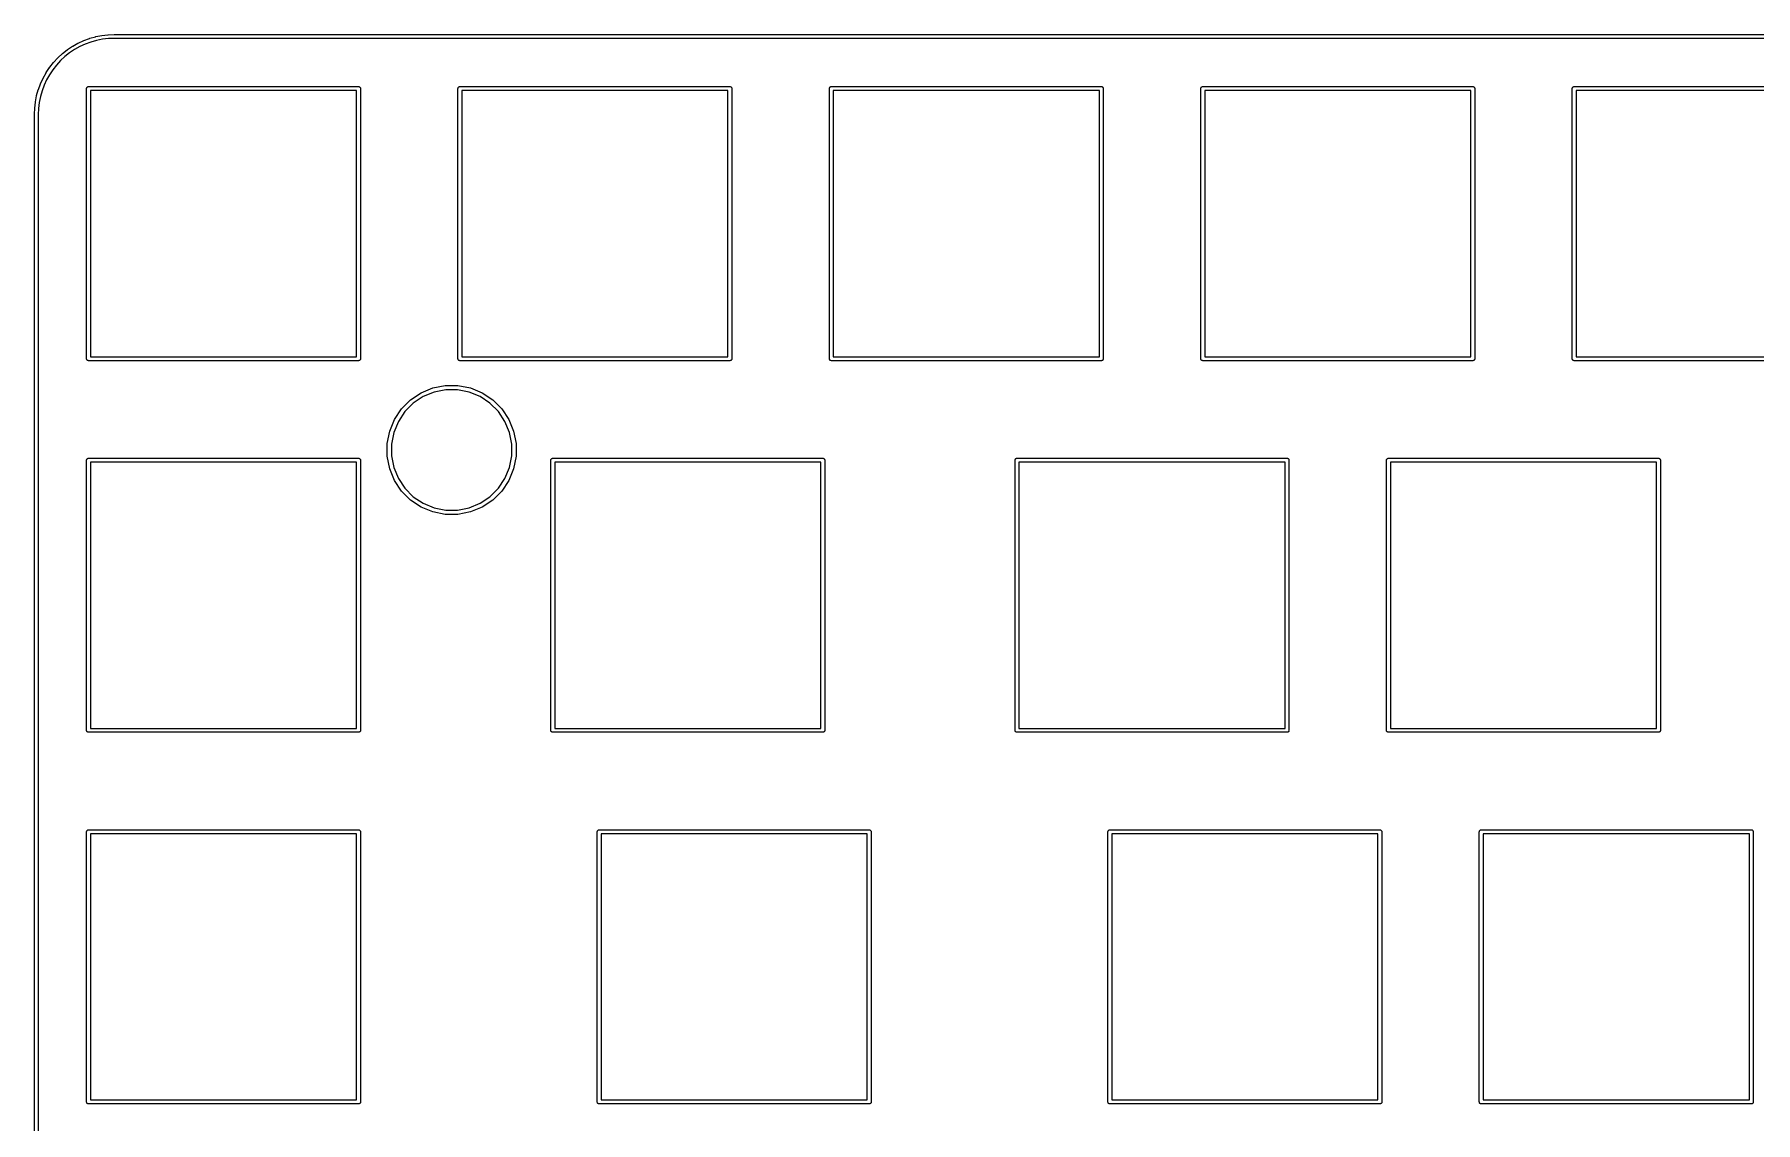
# Model space of a CAD drawing. Header units: centimetres. Extents: x -0.1 to 30.4, y -9.4 to 0.1.
# Drawn here: x -0.13 to 8.7, y -5.45 to 0.13 of the extents above; entities that cross this region are included whole.
import ezdxf

# ---------------------------------------------------------------- set-up
doc = ezdxf.new("R2010")
doc.units = ezdxf.units.CM
doc.header["$MEASUREMENT"] = 0
doc.layers.add('KeyboardPlate v1_BLACK', color=7, linetype='Continuous')

msp = doc.modelspace()

# ---------------------------------------------------------------- linework, layer by layer
at = {"layer": 'KeyboardPlate v1_BLACK'}
for p, q in [((0.097185, 0.082711), (0.125541, 0.095723)), ((0.125541, 0.095723), (0.12587, 0.095884)), ((0.12587, 0.095884), (0.125978, 0.095924)), ((0.125978, 0.095924), (0.126086, 0.095973)), ((0.126086, 0.095973), (0.126441, 0.096096)), ((0.126441, 0.096096), (0.155608, 0.106927)), ((0.155608, 0.106927), (0.15598, 0.107072)), ((0.15598, 0.107072), (0.156061, 0.107095)), ((0.156061, 0.107095), (0.156141, 0.107125)), ((0.156141, 0.107125), (0.15653, 0.107227)), ((0.15653, 0.107227), (0.186691, 0.115724)), ((0.191802, 0.096385), (0.162266, 0.088065)), ((0.186691, 0.115724), (0.187072, 0.115838)), ((0.187072, 0.115838), (0.187157, 0.115855)), ((0.187157, 0.115855), (0.18724, 0.115878)), ((0.18724, 0.115878), (0.187634, 0.115948)), ((0.187634, 0.115948), (0.218314, 0.121971)), ((0.221905, 0.102295), (0.191802, 0.096385)), ((0.218314, 0.121971), (0.218678, 0.122052)), ((0.218678, 0.122052), (0.218791, 0.122065)), ((0.218791, 0.122065), (0.218903, 0.122087)), ((0.218903, 0.122087), (0.219274, 0.122123)), ((0.219274, 0.122123), (0.250221, 0.125809)), ((0.252282, 0.105913), (0.221905, 0.102295)), ((0.250221, 0.125809), (0.250612, 0.125863)), ((0.250612, 0.125863), (0.250705, 0.125867)), ((0.250705, 0.125867), (0.250797, 0.125878)), ((0.250797, 0.125878), (0.251189, 0.125886)), ((0.251189, 0.125886), (0.282227, 0.127101)), ((0.283106, 0.10712), (0.252282, 0.105913)), ((0.282227, 0.127101), (0.282422, 0.12712)), ((0.282422, 0.12712), (0.282717, 0.12712)), ((0.282717, 0.12712), (0.283011, 0.127131)), ((0.283011, 0.127131), (0.283205, 0.12712)), ((15.1183, 0.10712), (0.283106, 0.10712)), ((0.283205, 0.12712), (15.1278, 0.12712)), ((-0.028631, -0.016274), (-0.007405, 0.006721)), ((-0.007405, 0.006721), (-0.007145, 0.007014)), ((-0.007145, 0.007014), (-0.007078, 0.007075)), ((-0.007078, 0.007075), (-0.007016, 0.007143)), ((-0.007016, 0.007143), (-0.006718, 0.007408)), ((-0.006718, 0.007408), (0.016293, 0.028658)), ((0.029656, 0.013775), (0.007078, -0.007075)), ((0.016293, 0.028658), (0.016563, 0.028919)), ((0.016563, 0.028919), (0.016647, 0.028985)), ((0.016647, 0.028985), (0.016727, 0.029059)), ((0.016727, 0.029059), (0.017031, 0.029289)), ((0.017031, 0.029289), (0.041425, 0.048582)), ((0.053559, 0.03268), (0.029656, 0.013775)), ((0.041425, 0.048582), (0.041739, 0.048839)), ((0.041739, 0.048839), (0.041801, 0.04888)), ((0.041801, 0.04888), (0.041861, 0.048927)), ((0.041861, 0.048927), (0.042207, 0.04915)), ((0.042207, 0.04915), (0.068235, 0.066437)), ((0.079088, 0.049636), (0.053559, 0.03268)), ((0.068235, 0.066437), (0.068533, 0.066646)), ((0.068533, 0.066646), (0.068637, 0.066704)), ((0.068637, 0.066704), (0.068738, 0.066771)), ((0.068738, 0.066771), (0.069065, 0.066945)), ((0.069065, 0.066945), (0.096322, 0.082271)), ((0.10583, 0.064673), (0.079088, 0.049636)), ((0.096322, 0.082271), (0.09667, 0.082474)), ((0.09667, 0.082474), (0.096742, 0.082507)), ((0.096742, 0.082507), (0.096812, 0.082547)), ((0.096812, 0.082547), (0.097185, 0.082711)), ((0.133644, 0.077436), (0.10583, 0.064673)), ((0.162266, 0.088065), (0.133644, 0.077436)), ((-0.082263, -0.096305), (-0.066927, -0.06907)), ((-0.066927, -0.06907), (-0.066761, -0.068756)), ((-0.066761, -0.068756), (-0.06669, -0.06865)), ((-0.06669, -0.06865), (-0.066627, -0.068536)), ((-0.066627, -0.068536), (-0.066419, -0.06824)), ((-0.066419, -0.06824), (-0.049153, -0.042177)), ((-0.049617, -0.07909), (-0.064671, -0.105825)), ((-0.032688, -0.053537), (-0.049617, -0.07909)), ((-0.049153, -0.042177), (-0.048932, -0.041834)), ((-0.048932, -0.041834), (-0.048893, -0.041784)), ((-0.048893, -0.041784), (-0.048856, -0.041729)), ((-0.048856, -0.041729), (-0.048586, -0.041397)), ((-0.048586, -0.041397), (-0.029263, -0.017012)), ((-0.013756, -0.029645), (-0.032688, -0.053537)), ((-0.029263, -0.017012), (-0.029041, -0.016717)), ((-0.029041, -0.016717), (-0.028964, -0.016635)), ((-0.028964, -0.016635), (-0.028893, -0.016545)), ((-0.028893, -0.016545), (-0.028631, -0.016274)), ((0.007078, -0.007075), (-0.013756, -0.029645)), ((-0.115712, -0.186689), (-0.107213, -0.156539)), ((-0.107213, -0.156539), (-0.107112, -0.156152)), ((-0.107112, -0.156152), (-0.107081, -0.156069)), ((-0.107081, -0.156069), (-0.107057, -0.155985)), ((-0.107057, -0.155985), (-0.106913, -0.155617)), ((-0.106913, -0.155617), (-0.096092, -0.126442)), ((-0.08805, -0.16227), (-0.096375, -0.191804)), ((-0.096092, -0.126442), (-0.095973, -0.126096)), ((-0.095973, -0.126096), (-0.095925, -0.125993)), ((-0.095925, -0.125993), (-0.095884, -0.125883)), ((-0.095884, -0.125883), (-0.095719, -0.125543)), ((-0.095719, -0.125543), (-0.082703, -0.097168)), ((-0.077433, -0.133648), (-0.08805, -0.16227)), ((-0.082703, -0.097168), (-0.082542, -0.096801)), ((-0.082542, -0.096801), (-0.082505, -0.096736)), ((-0.082505, -0.096736), (-0.082472, -0.096665)), ((-0.082472, -0.096665), (-0.082263, -0.096305)), ((-0.064671, -0.105825), (-0.077433, -0.133648)), ((0.140341, -0.15035), (0.140534, -0.14839)), ((0.14039, -0.150841), (0.140341, -0.15035)), ((0.140389, -1.53476), (0.14039, -0.150841)), ((0.140534, -0.14839), (0.141106, -0.146505)), ((0.141106, -0.146505), (0.142035, -0.144768)), ((0.142035, -0.144768), (0.143284, -0.143245)), ((0.143284, -0.143245), (0.144807, -0.141995)), ((0.144807, -0.141995), (0.146544, -0.141067)), ((0.146544, -0.141067), (0.148429, -0.140495)), ((0.148429, -0.140495), (0.149899, -0.14035)), ((0.149899, -0.14035), (0.150389, -0.140302)), ((0.150389, -0.140302), (0.15088, -0.14035)), ((0.15088, -0.14035), (1.53483, -0.14035)), ((0.160389, -0.16035), (0.160389, -1.52525)), ((1.52532, -0.16035), (0.160389, -0.16035)), ((1.52532, -1.52525), (1.52532, -0.16035)), ((1.53483, -0.14035), (1.53532, -0.140302)), ((1.53532, -0.140302), (1.53581, -0.14035)), ((1.53581, -0.14035), (1.53728, -0.140495)), ((1.53728, -0.140495), (1.53917, -0.141067)), ((1.53917, -0.141067), (1.54091, -0.141995)), ((1.54091, -0.141995), (1.54243, -0.143245)), ((1.54243, -0.143245), (1.54368, -0.144768)), ((1.54368, -0.144768), (1.54461, -0.146505)), ((1.54461, -0.146505), (1.54518, -0.14839)), ((1.54518, -0.14839), (1.54537, -0.15035)), ((1.54537, -0.15035), (1.54532, -0.15084)), ((1.54532, -0.15084), (1.54532, -1.53476)), ((2.04535, -0.15035), (2.04554, -0.14839)), ((2.04539, -0.150841), (2.04535, -0.15035)), ((2.04539, -1.53476), (2.04539, -0.150841)), ((2.04554, -0.14839), (2.04611, -0.146505)), ((2.04611, -0.146505), (2.04704, -0.144768)), ((2.04704, -0.144768), (2.04829, -0.143245)), ((2.04829, -0.143245), (2.04981, -0.141995)), ((2.04981, -0.141995), (2.05155, -0.141067)), ((2.05155, -0.141067), (2.05343, -0.140495)), ((2.05343, -0.140495), (2.0549, -0.14035)), ((2.0549, -0.14035), (2.05539, -0.140302)), ((2.05539, -0.140302), (2.05588, -0.14035)), ((2.05588, -0.14035), (3.43981, -0.14035)), ((2.06539, -0.16035), (2.06539, -1.52525)), ((3.4303, -0.16035), (2.06539, -0.16035)), ((3.4303, -1.52525), (3.4303, -0.16035)), ((3.43981, -0.14035), (3.4403, -0.140302)), ((3.4403, -0.140302), (3.44079, -0.14035)), ((3.44079, -0.14035), (3.44226, -0.140495)), ((3.44226, -0.140495), (3.44415, -0.141067)), ((3.44415, -0.141067), (3.44589, -0.141995)), ((3.44589, -0.141995), (3.44741, -0.143245)), ((3.44741, -0.143245), (3.44866, -0.144768)), ((3.44866, -0.144768), (3.44959, -0.146505)), ((3.44959, -0.146505), (3.45016, -0.14839)), ((3.45016, -0.14839), (3.45035, -0.15035)), ((3.45035, -0.15035), (3.4503, -0.15084)), ((3.4503, -0.15084), (3.4503, -1.53476)), ((3.95036, -0.15035), (3.95055, -0.14839)), ((3.9504, -0.150841), (3.95036, -0.15035)), ((3.9504, -1.53476), (3.9504, -0.150841)), ((3.95055, -0.14839), (3.95112, -0.146505)), ((3.95112, -0.146505), (3.95205, -0.144768)), ((3.95205, -0.144768), (3.9533, -0.143245)), ((3.9533, -0.143245), (3.95482, -0.141995)), ((3.95482, -0.141995), (3.95656, -0.141067)), ((3.95656, -0.141067), (3.95844, -0.140495)), ((3.95844, -0.140495), (3.95991, -0.14035)), ((3.95991, -0.14035), (3.9604, -0.140302)), ((3.9604, -0.140302), (3.96089, -0.14035)), ((3.96089, -0.14035), (5.34481, -0.14035)), ((3.9704, -0.16035), (3.9704, -1.52525)), ((5.3353, -0.16035), (3.9704, -0.16035)), ((5.3353, -1.52525), (5.3353, -0.16035)), ((5.34481, -0.14035), (5.3453, -0.140302)), ((5.3453, -0.140302), (5.34579, -0.14035)), ((5.34579, -0.14035), (5.34726, -0.140495)), ((5.34726, -0.140495), (5.34915, -0.141067)), ((5.34915, -0.141067), (5.35089, -0.141995)), ((5.35089, -0.141995), (5.35241, -0.143245)), ((5.35241, -0.143245), (5.35366, -0.144768)), ((5.35366, -0.144768), (5.35459, -0.146505)), ((5.35459, -0.146505), (5.35516, -0.14839)), ((5.35516, -0.14839), (5.35535, -0.15035)), ((5.35535, -0.15035), (5.3553, -0.15084)), ((5.3553, -0.15084), (5.3553, -1.53476)), ((5.85536, -0.15035), (5.85555, -0.14839)), ((5.8554, -0.150841), (5.85536, -0.15035)), ((5.8554, -1.53476), (5.8554, -0.150841)), ((5.85555, -0.14839), (5.85612, -0.146505)), ((5.85612, -0.146505), (5.85705, -0.144768)), ((5.85705, -0.144768), (5.8583, -0.143245)), ((5.8583, -0.143245), (5.85982, -0.141995)), ((5.85982, -0.141995), (5.86156, -0.141067)), ((5.86156, -0.141067), (5.86344, -0.140495)), ((5.86344, -0.140495), (5.86491, -0.14035)), ((5.86491, -0.14035), (5.8654, -0.140302)), ((5.8654, -0.140302), (5.86589, -0.14035)), ((5.86589, -0.14035), (7.24981, -0.14035)), ((7.2403, -0.16035), (5.8754, -0.16035)), ((5.8754, -0.16035), (5.8754, -1.52525)), ((7.2403, -1.52525), (7.2403, -0.16035)), ((7.24981, -0.14035), (7.2503, -0.140302)), ((7.2503, -0.140302), (7.25079, -0.14035)), ((7.25079, -0.14035), (7.25226, -0.140495)), ((7.25226, -0.140495), (7.25415, -0.141067)), ((7.25415, -0.141067), (7.25589, -0.141995)), ((7.25589, -0.141995), (7.25741, -0.143245)), ((7.25741, -0.143245), (7.25866, -0.144768)), ((7.25866, -0.144768), (7.25959, -0.146505)), ((7.25959, -0.146505), (7.26016, -0.14839)), ((7.26016, -0.14839), (7.26035, -0.15035)), ((7.26035, -0.15035), (7.2603, -0.15084)), ((7.2603, -0.15084), (7.2603, -1.53476)), ((7.76036, -0.15035), (7.76055, -0.14839)), ((7.7604, -0.150841), (7.76036, -0.15035)), ((7.7604, -1.53476), (7.7604, -0.150841)), ((7.76055, -0.14839), (7.76112, -0.146505)), ((7.76112, -0.146505), (7.76205, -0.144768)), ((7.76205, -0.144768), (7.7633, -0.143245)), ((7.7633, -0.143245), (7.76482, -0.141995)), ((7.76482, -0.141995), (7.76656, -0.141067)), ((7.76656, -0.141067), (7.76844, -0.140495)), ((7.76844, -0.140495), (7.76991, -0.14035)), ((7.76991, -0.14035), (7.7704, -0.140302)), ((7.7704, -0.140302), (7.77089, -0.14035)), ((7.77089, -0.14035), (9.15481, -0.14035)), ((9.1453, -0.16035), (7.7804, -0.16035)), ((7.7804, -0.16035), (7.7804, -1.52525)), ((-0.127114, -0.282204), (-0.125889, -0.251184)), ((-0.125889, -0.251184), (-0.125881, -0.250791)), ((-0.125881, -0.250791), (-0.12587, -0.250699)), ((-0.12587, -0.250699), (-0.125866, -0.250605)), ((-0.125866, -0.250605), (-0.125812, -0.250215)), ((-0.125812, -0.250215), (-0.122115, -0.219266)), ((-0.122115, -0.219266), (-0.122079, -0.218893)), ((-0.122079, -0.218893), (-0.122057, -0.21878)), ((-0.122057, -0.21878), (-0.122044, -0.218667)), ((-0.122044, -0.218667), (-0.121964, -0.218305)), ((-0.121964, -0.218305), (-0.115938, -0.187633)), ((-0.115938, -0.187633), (-0.115867, -0.187239)), ((-0.115867, -0.187239), (-0.115844, -0.187156)), ((-0.115844, -0.187156), (-0.115827, -0.187071)), ((-0.115827, -0.187071), (-0.115712, -0.186689)), ((-0.105917, -0.252281), (-0.107134, -0.283086)), ((-0.102288, -0.221899), (-0.105917, -0.252281)), ((-0.096375, -0.191804), (-0.102288, -0.221899)), ((-0.127145, -0.282985), (-0.127133, -0.282692)), ((-0.127133, -0.283182), (-0.127145, -0.282985)), ((-0.127134, -9.02255), (-0.127133, -0.283182)), ((-0.127133, -0.2824), (-0.127114, -0.282204)), ((-0.127133, -0.282692), (-0.127133, -0.2824)), ((-0.107134, -0.283086), (-0.107134, -9.02264)), ((0.140341, -1.53525), (0.140389, -1.53476)), ((0.140534, -1.53721), (0.140341, -1.53525)), ((0.141106, -1.5391), (0.140534, -1.53721)), ((0.142035, -1.54083), (0.141106, -1.5391)), ((0.143284, -1.54236), (0.142035, -1.54083)), ((0.144807, -1.5436), (0.143284, -1.54236)), ((0.146544, -1.54453), (0.144807, -1.5436)), ((0.148429, -1.54511), (0.146544, -1.54453)), ((0.150389, -1.5453), (0.148429, -1.54511)), ((0.15088, -1.54525), (0.150389, -1.5453)), ((1.53483, -1.54525), (0.15088, -1.54525)), ((0.160389, -1.52525), (1.52532, -1.52525)), ((1.53532, -1.5453), (1.53483, -1.54525)), ((1.53581, -1.54525), (1.53532, -1.5453)), ((1.53728, -1.54511), (1.53581, -1.54525)), ((1.53917, -1.54453), (1.53728, -1.54511)), ((1.54091, -1.5436), (1.53917, -1.54453)), ((1.54243, -1.54236), (1.54091, -1.5436)), ((1.54368, -1.54083), (1.54243, -1.54236)), ((1.54461, -1.5391), (1.54368, -1.54083)), ((1.54518, -1.53721), (1.54461, -1.5391)), ((1.54537, -1.53525), (1.54518, -1.53721)), ((1.54532, -1.53476), (1.54537, -1.53525)), ((2.04535, -1.53525), (2.04539, -1.53476)), ((2.04554, -1.53721), (2.04535, -1.53525)), ((2.04611, -1.5391), (2.04554, -1.53721)), ((2.04704, -1.54083), (2.04611, -1.5391)), ((2.04829, -1.54236), (2.04704, -1.54083)), ((2.04981, -1.5436), (2.04829, -1.54236)), ((2.05155, -1.54453), (2.04981, -1.5436)), ((2.05343, -1.54511), (2.05155, -1.54453)), ((2.05539, -1.5453), (2.05343, -1.54511)), ((2.05588, -1.54525), (2.05539, -1.5453)), ((3.43981, -1.54525), (2.05588, -1.54525)), ((2.06539, -1.52525), (3.4303, -1.52525)), ((3.4403, -1.5453), (3.43981, -1.54525)), ((3.44079, -1.54525), (3.4403, -1.5453)), ((3.44226, -1.54511), (3.44079, -1.54525)), ((3.44415, -1.54453), (3.44226, -1.54511)), ((3.44589, -1.5436), (3.44415, -1.54453)), ((3.44741, -1.54236), (3.44589, -1.5436)), ((3.44866, -1.54083), (3.44741, -1.54236)), ((3.44959, -1.5391), (3.44866, -1.54083)), ((3.45016, -1.53721), (3.44959, -1.5391)), ((3.45035, -1.53525), (3.45016, -1.53721)), ((3.4503, -1.53476), (3.45035, -1.53525)), ((3.95036, -1.53525), (3.9504, -1.53476)), ((3.95055, -1.53721), (3.95036, -1.53525)), ((3.95112, -1.5391), (3.95055, -1.53721)), ((3.95205, -1.54083), (3.95112, -1.5391)), ((3.9533, -1.54236), (3.95205, -1.54083)), ((3.95482, -1.5436), (3.9533, -1.54236)), ((3.95656, -1.54453), (3.95482, -1.5436)), ((3.95844, -1.54511), (3.95656, -1.54453)), ((3.9604, -1.5453), (3.95844, -1.54511)), ((3.96089, -1.54525), (3.9604, -1.5453)), ((5.34481, -1.54525), (3.96089, -1.54525)), ((3.9704, -1.52525), (5.3353, -1.52525)), ((5.3453, -1.5453), (5.34481, -1.54525)), ((5.34579, -1.54525), (5.3453, -1.5453)), ((5.34726, -1.54511), (5.34579, -1.54525)), ((5.34915, -1.54453), (5.34726, -1.54511)), ((5.35089, -1.5436), (5.34915, -1.54453)), ((5.35241, -1.54236), (5.35089, -1.5436)), ((5.35366, -1.54083), (5.35241, -1.54236)), ((5.35459, -1.5391), (5.35366, -1.54083)), ((5.35516, -1.53721), (5.35459, -1.5391)), ((5.35535, -1.53525), (5.35516, -1.53721)), ((5.3553, -1.53476), (5.35535, -1.53525)), ((5.85536, -1.53525), (5.8554, -1.53476)), ((5.85555, -1.53721), (5.85536, -1.53525)), ((5.85612, -1.5391), (5.85555, -1.53721)), ((5.85705, -1.54083), (5.85612, -1.5391)), ((5.8583, -1.54236), (5.85705, -1.54083)), ((5.85982, -1.5436), (5.8583, -1.54236)), ((5.86156, -1.54453), (5.85982, -1.5436)), ((5.86344, -1.54511), (5.86156, -1.54453)), ((5.8654, -1.5453), (5.86344, -1.54511)), ((5.86589, -1.54525), (5.8654, -1.5453)), ((7.24981, -1.54525), (5.86589, -1.54525)), ((5.8754, -1.52525), (7.2403, -1.52525)), ((7.2503, -1.5453), (7.24981, -1.54525)), ((7.25079, -1.54525), (7.2503, -1.5453)), ((7.25226, -1.54511), (7.25079, -1.54525)), ((7.25415, -1.54453), (7.25226, -1.54511)), ((7.25589, -1.5436), (7.25415, -1.54453)), ((7.25741, -1.54236), (7.25589, -1.5436)), ((7.25866, -1.54083), (7.25741, -1.54236)), ((7.25959, -1.5391), (7.25866, -1.54083)), ((7.26016, -1.53721), (7.25959, -1.5391)), ((7.26035, -1.53525), (7.26016, -1.53721)), ((7.2603, -1.53476), (7.26035, -1.53525)), ((7.76036, -1.53525), (7.7604, -1.53476)), ((7.76055, -1.53721), (7.76036, -1.53525)), ((7.76112, -1.5391), (7.76055, -1.53721)), ((7.76205, -1.54083), (7.76112, -1.5391)), ((7.7633, -1.54236), (7.76205, -1.54083)), ((7.76482, -1.5436), (7.7633, -1.54236)), ((7.76656, -1.54453), (7.76482, -1.5436)), ((7.76844, -1.54511), (7.76656, -1.54453)), ((7.7704, -1.5453), (7.76844, -1.54511)), ((7.77089, -1.54525), (7.7704, -1.5453)), ((9.15481, -1.54525), (7.77089, -1.54525)), ((7.7804, -1.52525), (9.1453, -1.52525)), ((1.91654, -1.68518), (1.98037, -1.67248)), ((1.98037, -1.67248), (2.04545, -1.67248)), ((2.04545, -1.67248), (2.10929, -1.68518)), ((1.75627, -1.79226), (1.80229, -1.74624)), ((1.81625, -1.76325), (1.77328, -1.80622)), ((1.80229, -1.74624), (1.85641, -1.71008)), ((1.86678, -1.72948), (1.81625, -1.76325)), ((1.85641, -1.71008), (1.91654, -1.68518)), ((1.92292, -1.70623), (1.86678, -1.72948)), ((1.98253, -1.69437), (1.92292, -1.70623)), ((2.0433, -1.69437), (1.98253, -1.69437)), ((2.1029, -1.70623), (2.0433, -1.69437)), ((2.15904, -1.72948), (2.1029, -1.70623)), ((2.10929, -1.68518), (2.16942, -1.71008)), ((2.20957, -1.76325), (2.15904, -1.72948)), ((2.16942, -1.71008), (2.22353, -1.74624)), ((2.25255, -1.80622), (2.20957, -1.76325)), ((2.22353, -1.74624), (2.26955, -1.79226)), ((1.69521, -1.90651), (1.72011, -1.84638)), ((1.72011, -1.84638), (1.75627, -1.79226)), ((1.77328, -1.80622), (1.73952, -1.85675)), ((2.28631, -1.85675), (2.25255, -1.80622)), ((2.26955, -1.79226), (2.30571, -1.84638)), ((2.30571, -1.84638), (2.33062, -1.90651)), ((1.68251, -1.97034), (1.69521, -1.90651)), ((1.71626, -1.91289), (1.7044, -1.97249)), ((1.73952, -1.85675), (1.71626, -1.91289)), ((2.30956, -1.91289), (2.28631, -1.85675)), ((2.32142, -1.97249), (2.30956, -1.91289)), ((2.33062, -1.90651), (2.34331, -1.97034)), ((1.68251, -2.03542), (1.68251, -1.97034)), ((1.7044, -1.97249), (1.7044, -2.03327)), ((2.32142, -2.03327), (2.32142, -1.97249)), ((2.34331, -1.97034), (2.34331, -2.03542)), ((0.140341, -2.05535), (0.140534, -2.05339)), ((0.14039, -2.05584), (0.140341, -2.05535)), ((0.140389, -3.43976), (0.14039, -2.05584)), ((0.140534, -2.05339), (0.141106, -2.0515)), ((0.141106, -2.0515), (0.142035, -2.04977)), ((0.142035, -2.04977), (0.143284, -2.04824)), ((0.143284, -2.04824), (0.144807, -2.047)), ((0.144807, -2.047), (0.146544, -2.04607)), ((0.146544, -2.04607), (0.148429, -2.04549)), ((0.148429, -2.04549), (0.149899, -2.04535)), ((0.149899, -2.04535), (0.150389, -2.0453)), ((0.150389, -2.0453), (0.15088, -2.04535)), ((0.15088, -2.04535), (1.53483, -2.04535)), ((1.52532, -2.06535), (0.160389, -2.06535)), ((0.160389, -2.06535), (0.160389, -3.43025)), ((1.52532, -3.43025), (1.52532, -2.06535)), ((1.53483, -2.04535), (1.53532, -2.0453)), ((1.53532, -2.0453), (1.53581, -2.04535)), ((1.53581, -2.04535), (1.53728, -2.04549)), ((1.53728, -2.04549), (1.53917, -2.04607)), ((1.53917, -2.04607), (1.54091, -2.047)), ((1.54091, -2.047), (1.54243, -2.04824)), ((1.54243, -2.04824), (1.54368, -2.04977)), ((1.54368, -2.04977), (1.54461, -2.0515)), ((1.54461, -2.0515), (1.54518, -2.05339)), ((1.54518, -2.05339), (1.54537, -2.05535)), ((1.54537, -2.05535), (1.54532, -2.05584)), ((1.54532, -2.05584), (1.54532, -3.43976)), ((1.69521, -2.09925), (1.68251, -2.03542)), ((1.72011, -2.15938), (1.69521, -2.09925)), ((1.7044, -2.03327), (1.71626, -2.09287)), ((1.71626, -2.09287), (1.73952, -2.14901)), ((2.28631, -2.14901), (2.30956, -2.09287)), ((2.33062, -2.09925), (2.30571, -2.15938)), ((2.30956, -2.09287), (2.32142, -2.03327)), ((2.34331, -2.03542), (2.33062, -2.09925)), ((2.52146, -2.05535), (2.52165, -2.05339)), ((2.5215, -2.05584), (2.52146, -2.05535)), ((2.5215, -3.43976), (2.5215, -2.05584)), ((2.52165, -2.05339), (2.52222, -2.0515)), ((2.52222, -2.0515), (2.52315, -2.04977)), ((2.52315, -2.04977), (2.5244, -2.04824)), ((2.5244, -2.04824), (2.52592, -2.047)), ((2.52592, -2.047), (2.52766, -2.04607)), ((2.52766, -2.04607), (2.52954, -2.04549)), ((2.52954, -2.04549), (2.53101, -2.04535)), ((2.53101, -2.04535), (2.5315, -2.0453)), ((2.5315, -2.0453), (2.53199, -2.04535)), ((2.53199, -2.04535), (3.91606, -2.04535)), ((3.90655, -2.06535), (2.5415, -2.06535)), ((2.5415, -2.06535), (2.5415, -3.43025)), ((3.90655, -3.43025), (3.90655, -2.06535)), ((3.91606, -2.04535), (3.91655, -2.0453)), ((3.91655, -2.0453), (3.91704, -2.04535)), ((3.91704, -2.04535), (3.91851, -2.04549)), ((3.91851, -2.04549), (3.9204, -2.04607)), ((3.9204, -2.04607), (3.92214, -2.047)), ((3.92214, -2.047), (3.92366, -2.04824)), ((3.92366, -2.04824), (3.92491, -2.04977)), ((3.92491, -2.04977), (3.92584, -2.0515)), ((3.92584, -2.0515), (3.92641, -2.05339)), ((3.92641, -2.05339), (3.9266, -2.05535)), ((3.9266, -2.05535), (3.92655, -2.05584)), ((3.92655, -2.05584), (3.92655, -3.43976)), ((4.90286, -2.05535), (4.90305, -2.05339)), ((4.9029, -2.05584), (4.90286, -2.05535)), ((4.9029, -3.43976), (4.9029, -2.05584)), ((4.90305, -2.05339), (4.90362, -2.0515)), ((4.90362, -2.0515), (4.90455, -2.04977)), ((4.90455, -2.04977), (4.9058, -2.04824)), ((4.9058, -2.04824), (4.90732, -2.047)), ((4.90732, -2.047), (4.90906, -2.04607)), ((4.90906, -2.04607), (4.91094, -2.04549)), ((4.91094, -2.04549), (4.91241, -2.04535)), ((4.91241, -2.04535), (4.9129, -2.0453)), ((4.9129, -2.0453), (4.91339, -2.04535)), ((4.91339, -2.04535), (6.29731, -2.04535)), ((6.2878, -2.06535), (4.9229, -2.06535)), ((4.9229, -2.06535), (4.9229, -3.43025)), ((6.2878, -3.43025), (6.2878, -2.06535)), ((6.29731, -2.04535), (6.2978, -2.0453)), ((6.2978, -2.0453), (6.29829, -2.04535)), ((6.29829, -2.04535), (6.29976, -2.04549)), ((6.29976, -2.04549), (6.30165, -2.04607)), ((6.30165, -2.04607), (6.30339, -2.047)), ((6.30339, -2.047), (6.30491, -2.04824)), ((6.30491, -2.04824), (6.30616, -2.04977)), ((6.30616, -2.04977), (6.30709, -2.0515)), ((6.30709, -2.0515), (6.30766, -2.05339)), ((6.30766, -2.05339), (6.30785, -2.05535)), ((6.30785, -2.05535), (6.3078, -2.05584)), ((6.3078, -2.05584), (6.3078, -3.43976)), ((6.80786, -2.05535), (6.80805, -2.05339)), ((6.8079, -2.05584), (6.80786, -2.05535)), ((6.8079, -3.43976), (6.8079, -2.05584)), ((6.80805, -2.05339), (6.80862, -2.0515)), ((6.80862, -2.0515), (6.80955, -2.04977)), ((6.80955, -2.04977), (6.8108, -2.04824)), ((6.8108, -2.04824), (6.81232, -2.047)), ((6.81232, -2.047), (6.81406, -2.04607)), ((6.81406, -2.04607), (6.81594, -2.04549)), ((6.81594, -2.04549), (6.81741, -2.04535)), ((6.81741, -2.04535), (6.8179, -2.0453)), ((6.8179, -2.0453), (6.81839, -2.04535)), ((6.81839, -2.04535), (8.20231, -2.04535)), ((8.1928, -2.06535), (6.8279, -2.06535)), ((6.8279, -2.06535), (6.8279, -3.43025)), ((8.1928, -3.43025), (8.1928, -2.06535)), ((8.20231, -2.04535), (8.2028, -2.0453)), ((8.2028, -2.0453), (8.20329, -2.04535)), ((8.20329, -2.04535), (8.20476, -2.04549)), ((8.20476, -2.04549), (8.20665, -2.04607)), ((8.20665, -2.04607), (8.20839, -2.047)), ((8.20839, -2.047), (8.20991, -2.04824)), ((8.20991, -2.04824), (8.21116, -2.04977)), ((8.21116, -2.04977), (8.21209, -2.0515)), ((8.21209, -2.0515), (8.21266, -2.05339)), ((8.21266, -2.05339), (8.21285, -2.05535)), ((8.21285, -2.05535), (8.2128, -2.05584)), ((8.2128, -2.05584), (8.2128, -3.43976)), ((1.75627, -2.2135), (1.72011, -2.15938)), ((1.73952, -2.14901), (1.77328, -2.19954)), ((1.77328, -2.19954), (1.81625, -2.24251)), ((2.20957, -2.24251), (2.25255, -2.19954)), ((2.25255, -2.19954), (2.28631, -2.14901)), ((2.30571, -2.15938), (2.26955, -2.2135)), ((1.80229, -2.25952), (1.75627, -2.2135)), ((1.85641, -2.29568), (1.80229, -2.25952)), ((1.81625, -2.24251), (1.86678, -2.27628)), ((1.86678, -2.27628), (1.92292, -2.29953)), ((2.1029, -2.29953), (2.15904, -2.27628)), ((2.15904, -2.27628), (2.20957, -2.24251)), ((2.22353, -2.25952), (2.16942, -2.29568)), ((2.26955, -2.2135), (2.22353, -2.25952)), ((1.91654, -2.32058), (1.85641, -2.29568)), ((1.98037, -2.33328), (1.91654, -2.32058)), ((1.92292, -2.29953), (1.98253, -2.31139)), ((2.04545, -2.33328), (1.98037, -2.33328)), ((1.98253, -2.31139), (2.0433, -2.31139)), ((2.0433, -2.31139), (2.1029, -2.29953)), ((2.10929, -2.32058), (2.04545, -2.33328)), ((2.16942, -2.29568), (2.10929, -2.32058)), ((0.140341, -3.44025), (0.140389, -3.43976)), ((0.140534, -3.44221), (0.140341, -3.44025)), ((0.141106, -3.4441), (0.140534, -3.44221)), ((0.160389, -3.43025), (1.52532, -3.43025)), ((1.54518, -3.44221), (1.54461, -3.4441)), ((1.54537, -3.44025), (1.54518, -3.44221)), ((1.54532, -3.43976), (1.54537, -3.44025)), ((2.52146, -3.44025), (2.5215, -3.43976)), ((2.52165, -3.44221), (2.52146, -3.44025)), ((2.52222, -3.4441), (2.52165, -3.44221)), ((2.5415, -3.43025), (3.90655, -3.43025)), ((3.92641, -3.44221), (3.92584, -3.4441)), ((3.9266, -3.44025), (3.92641, -3.44221)), ((3.92655, -3.43976), (3.9266, -3.44025)), ((4.90286, -3.44025), (4.9029, -3.43976)), ((4.90305, -3.44221), (4.90286, -3.44025)), ((4.90362, -3.4441), (4.90305, -3.44221)), ((4.9229, -3.43025), (6.2878, -3.43025)), ((6.30766, -3.44221), (6.30709, -3.4441)), ((6.30785, -3.44025), (6.30766, -3.44221)), ((6.3078, -3.43976), (6.30785, -3.44025)), ((6.80786, -3.44025), (6.8079, -3.43976)), ((6.80805, -3.44221), (6.80786, -3.44025)), ((6.80862, -3.4441), (6.80805, -3.44221)), ((6.8279, -3.43025), (8.1928, -3.43025)), ((8.21266, -3.44221), (8.21209, -3.4441)), ((8.21285, -3.44025), (8.21266, -3.44221)), ((8.2128, -3.43976), (8.21285, -3.44025)), ((0.142035, -3.44583), (0.141106, -3.4441)), ((0.143284, -3.44736), (0.142035, -3.44583)), ((0.144807, -3.4486), (0.143284, -3.44736)), ((0.146544, -3.44953), (0.144807, -3.4486)), ((0.148429, -3.45011), (0.146544, -3.44953)), ((0.150389, -3.4503), (0.148429, -3.45011)), ((0.15088, -3.45025), (0.150389, -3.4503)), ((1.53483, -3.45025), (0.15088, -3.45025)), ((1.53532, -3.4503), (1.53483, -3.45025)), ((1.53581, -3.45025), (1.53532, -3.4503)), ((1.53728, -3.45011), (1.53581, -3.45025)), ((1.53917, -3.44953), (1.53728, -3.45011)), ((1.54091, -3.4486), (1.53917, -3.44953)), ((1.54243, -3.44736), (1.54091, -3.4486)), ((1.54368, -3.44583), (1.54243, -3.44736)), ((1.54461, -3.4441), (1.54368, -3.44583)), ((2.52315, -3.44583), (2.52222, -3.4441)), ((2.5244, -3.44736), (2.52315, -3.44583)), ((2.52592, -3.4486), (2.5244, -3.44736)), ((2.52766, -3.44953), (2.52592, -3.4486)), ((2.52954, -3.45011), (2.52766, -3.44953)), ((2.5315, -3.4503), (2.52954, -3.45011)), ((2.53199, -3.45025), (2.5315, -3.4503)), ((3.91606, -3.45025), (2.53199, -3.45025)), ((3.91655, -3.4503), (3.91606, -3.45025)), ((3.91704, -3.45025), (3.91655, -3.4503)), ((3.91851, -3.45011), (3.91704, -3.45025)), ((3.9204, -3.44953), (3.91851, -3.45011)), ((3.92214, -3.4486), (3.9204, -3.44953)), ((3.92366, -3.44736), (3.92214, -3.4486)), ((3.92491, -3.44583), (3.92366, -3.44736)), ((3.92584, -3.4441), (3.92491, -3.44583)), ((4.90455, -3.44583), (4.90362, -3.4441)), ((4.9058, -3.44736), (4.90455, -3.44583)), ((4.90732, -3.4486), (4.9058, -3.44736)), ((4.90906, -3.44953), (4.90732, -3.4486)), ((4.91094, -3.45011), (4.90906, -3.44953)), ((4.9129, -3.4503), (4.91094, -3.45011)), ((4.91339, -3.45025), (4.9129, -3.4503)), ((6.29731, -3.45025), (4.91339, -3.45025)), ((6.2978, -3.4503), (6.29731, -3.45025)), ((6.29829, -3.45025), (6.2978, -3.4503)), ((6.29976, -3.45011), (6.29829, -3.45025)), ((6.30165, -3.44953), (6.29976, -3.45011)), ((6.30339, -3.4486), (6.30165, -3.44953)), ((6.30491, -3.44736), (6.30339, -3.4486)), ((6.30616, -3.44583), (6.30491, -3.44736)), ((6.30709, -3.4441), (6.30616, -3.44583)), ((6.80955, -3.44583), (6.80862, -3.4441)), ((6.8108, -3.44736), (6.80955, -3.44583)), ((6.81232, -3.4486), (6.8108, -3.44736)), ((6.81406, -3.44953), (6.81232, -3.4486)), ((6.81594, -3.45011), (6.81406, -3.44953)), ((6.8179, -3.4503), (6.81594, -3.45011)), ((6.81839, -3.45025), (6.8179, -3.4503)), ((8.20231, -3.45025), (6.81839, -3.45025)), ((8.2028, -3.4503), (8.20231, -3.45025)), ((8.20329, -3.45025), (8.2028, -3.4503)), ((8.20476, -3.45011), (8.20329, -3.45025)), ((8.20665, -3.44953), (8.20476, -3.45011)), ((8.20839, -3.4486), (8.20665, -3.44953)), ((8.20991, -3.44736), (8.20839, -3.4486)), ((8.21116, -3.44583), (8.20991, -3.44736)), ((8.21209, -3.4441), (8.21116, -3.44583)), ((0.140341, -3.96035), (0.140534, -3.95839)), ((0.14039, -3.96084), (0.140341, -3.96035)), ((0.140389, -5.34476), (0.14039, -3.96084)), ((0.140534, -3.95839), (0.141106, -3.9565)), ((0.141106, -3.9565), (0.142035, -3.95477)), ((0.142035, -3.95477), (0.143284, -3.95324)), ((0.143284, -3.95324), (0.144807, -3.952)), ((0.144807, -3.952), (0.146544, -3.95107)), ((0.146544, -3.95107), (0.148429, -3.95049)), ((0.148429, -3.95049), (0.149899, -3.95035)), ((0.149899, -3.95035), (0.150389, -3.9503)), ((0.150389, -3.9503), (0.15088, -3.95035)), ((0.15088, -3.95035), (1.53483, -3.95035)), ((1.52532, -3.97035), (0.160389, -3.97035)), ((0.160389, -3.97035), (0.160389, -5.33525)), ((1.52532, -5.33525), (1.52532, -3.97035)), ((1.53483, -3.95035), (1.53532, -3.9503)), ((1.53532, -3.9503), (1.53581, -3.95035)), ((1.53581, -3.95035), (1.53728, -3.95049)), ((1.53728, -3.95049), (1.53917, -3.95107)), ((1.53917, -3.95107), (1.54091, -3.952)), ((1.54091, -3.952), (1.54243, -3.95324)), ((1.54243, -3.95324), (1.54368, -3.95477)), ((1.54368, -3.95477), (1.54461, -3.9565)), ((1.54461, -3.9565), (1.54518, -3.95839)), ((1.54518, -3.95839), (1.54537, -3.96035)), ((1.54537, -3.96035), (1.54532, -3.96084)), ((1.54532, -3.96084), (1.54532, -5.34476)), ((2.75958, -3.96035), (2.75977, -3.95839)), ((2.75962, -3.96084), (2.75958, -3.96035)), ((2.75962, -5.34476), (2.75962, -3.96084)), ((2.75977, -3.95839), (2.76034, -3.9565)), ((2.76034, -3.9565), (2.76127, -3.95477)), ((2.76127, -3.95477), (2.76252, -3.95324)), ((2.76252, -3.95324), (2.76404, -3.952)), ((2.76404, -3.952), (2.76578, -3.95107)), ((2.76578, -3.95107), (2.76766, -3.95049)), ((2.76766, -3.95049), (2.76913, -3.95035)), ((2.76913, -3.95035), (2.76962, -3.9503)), ((2.76962, -3.9503), (2.77011, -3.95035)), ((2.77011, -3.95035), (4.15419, -3.95035)), ((4.14468, -3.97035), (2.77962, -3.97035)), ((2.77962, -3.97035), (2.77962, -5.33525)), ((4.14468, -5.33525), (4.14468, -3.97035)), ((4.15419, -3.95035), (4.15468, -3.9503)), ((4.15468, -3.9503), (4.15517, -3.95035)), ((4.15517, -3.95035), (4.15664, -3.95049)), ((4.15664, -3.95049), (4.15853, -3.95107)), ((4.15853, -3.95107), (4.16027, -3.952)), ((4.16027, -3.952), (4.16179, -3.95324)), ((4.16179, -3.95324), (4.16304, -3.95477)), ((4.16304, -3.95477), (4.16397, -3.9565)), ((4.16397, -3.9565), (4.16454, -3.95839)), ((4.16454, -3.95839), (4.16473, -3.96035)), ((4.16473, -3.96035), (4.16468, -3.96084)), ((4.16468, -3.96084), (4.16468, -5.34476)), ((5.37897, -3.96035), (5.37916, -3.95839)), ((5.37901, -3.96084), (5.37897, -3.96035)), ((5.37901, -5.34476), (5.37901, -3.96084)), ((5.37916, -3.95839), (5.37973, -3.9565)), ((5.37973, -3.9565), (5.38066, -3.95477)), ((5.38066, -3.95477), (5.38191, -3.95324)), ((5.38191, -3.95324), (5.38343, -3.952)), ((5.38343, -3.952), (5.38517, -3.95107)), ((5.38517, -3.95107), (5.38705, -3.95049)), ((5.38705, -3.95049), (5.38852, -3.95035)), ((5.38852, -3.95035), (5.38901, -3.9503)), ((5.38901, -3.9503), (5.3895, -3.95035)), ((5.3895, -3.95035), (6.77356, -3.95035)), ((6.76405, -3.97035), (5.39901, -3.97035)), ((5.39901, -3.97035), (5.39901, -5.33525)), ((6.76405, -5.33525), (6.76405, -3.97035)), ((6.77356, -3.95035), (6.77405, -3.9503)), ((6.77405, -3.9503), (6.77454, -3.95035)), ((6.77454, -3.95035), (6.77601, -3.95049)), ((6.77601, -3.95049), (6.7779, -3.95107)), ((6.7779, -3.95107), (6.77964, -3.952)), ((6.77964, -3.952), (6.78116, -3.95324)), ((6.78116, -3.95324), (6.78241, -3.95477)), ((6.78241, -3.95477), (6.78334, -3.9565)), ((6.78334, -3.9565), (6.78391, -3.95839)), ((6.78391, -3.95839), (6.7841, -3.96035)), ((6.7841, -3.96035), (6.78405, -3.96084)), ((6.78405, -3.96084), (6.78405, -5.34476)), ((7.28397, -3.96035), (7.28416, -3.95839)), ((7.28401, -3.96084), (7.28397, -3.96035)), ((7.28401, -5.34476), (7.28401, -3.96084)), ((7.28416, -3.95839), (7.28473, -3.9565)), ((7.28473, -3.9565), (7.28566, -3.95477)), ((7.28566, -3.95477), (7.28691, -3.95324)), ((7.28691, -3.95324), (7.28843, -3.952)), ((7.28843, -3.952), (7.29017, -3.95107)), ((7.29017, -3.95107), (7.29205, -3.95049)), ((7.29205, -3.95049), (7.29352, -3.95035)), ((7.29352, -3.95035), (7.29401, -3.9503)), ((7.29401, -3.9503), (7.2945, -3.95035)), ((7.2945, -3.95035), (8.67856, -3.95035)), ((8.66905, -3.97035), (7.30401, -3.97035)), ((7.30401, -3.97035), (7.30401, -5.33525)), ((8.66905, -5.33525), (8.66905, -3.97035)), ((8.67856, -3.95035), (8.67905, -3.9503)), ((8.67905, -3.9503), (8.67954, -3.95035)), ((8.67954, -3.95035), (8.68101, -3.95049)), ((8.68101, -3.95049), (8.6829, -3.95107)), ((8.6829, -3.95107), (8.68464, -3.952)), ((8.68464, -3.952), (8.68616, -3.95324)), ((8.68616, -3.95324), (8.68741, -3.95477)), ((8.68741, -3.95477), (8.68834, -3.9565)), ((8.68834, -3.9565), (8.68891, -3.95839)), ((8.68891, -3.95839), (8.6891, -3.96035)), ((8.6891, -3.96035), (8.68905, -3.96084)), ((8.68905, -3.96084), (8.68905, -5.34476)), ((0.140341, -5.34525), (0.140389, -5.34476)), ((0.140534, -5.34721), (0.140341, -5.34525)), ((0.141106, -5.3491), (0.140534, -5.34721)), ((0.142035, -5.35083), (0.141106, -5.3491)), ((0.143284, -5.35236), (0.142035, -5.35083)), ((0.144807, -5.3536), (0.143284, -5.35236)), ((0.146544, -5.35453), (0.144807, -5.3536)), ((0.148429, -5.35511), (0.146544, -5.35453)), ((0.150389, -5.3553), (0.148429, -5.35511)), ((0.15088, -5.35525), (0.150389, -5.3553)), ((1.53483, -5.35525), (0.15088, -5.35525)), ((0.160389, -5.33525), (1.52532, -5.33525)), ((1.53532, -5.3553), (1.53483, -5.35525)), ((1.53581, -5.35525), (1.53532, -5.3553)), ((1.53728, -5.35511), (1.53581, -5.35525)), ((1.53917, -5.35453), (1.53728, -5.35511)), ((1.54091, -5.3536), (1.53917, -5.35453)), ((1.54243, -5.35236), (1.54091, -5.3536)), ((1.54368, -5.35083), (1.54243, -5.35236)), ((1.54461, -5.3491), (1.54368, -5.35083)), ((1.54518, -5.34721), (1.54461, -5.3491)), ((1.54537, -5.34525), (1.54518, -5.34721)), ((1.54532, -5.34476), (1.54537, -5.34525)), ((2.75958, -5.34525), (2.75962, -5.34476)), ((2.75977, -5.34721), (2.75958, -5.34525)), ((2.76034, -5.3491), (2.75977, -5.34721)), ((2.76127, -5.35083), (2.76034, -5.3491)), ((2.76252, -5.35236), (2.76127, -5.35083)), ((2.76404, -5.3536), (2.76252, -5.35236)), ((2.76578, -5.35453), (2.76404, -5.3536)), ((2.76766, -5.35511), (2.76578, -5.35453)), ((2.76962, -5.3553), (2.76766, -5.35511)), ((2.77011, -5.35525), (2.76962, -5.3553)), ((4.15419, -5.35525), (2.77011, -5.35525)), ((2.77962, -5.33525), (4.14468, -5.33525)), ((4.15468, -5.3553), (4.15419, -5.35525)), ((4.15517, -5.35525), (4.15468, -5.3553)), ((4.15664, -5.35511), (4.15517, -5.35525)), ((4.15853, -5.35453), (4.15664, -5.35511)), ((4.16027, -5.3536), (4.15853, -5.35453)), ((4.16179, -5.35236), (4.16027, -5.3536)), ((4.16304, -5.35083), (4.16179, -5.35236)), ((4.16397, -5.3491), (4.16304, -5.35083)), ((4.16454, -5.34721), (4.16397, -5.3491)), ((4.16473, -5.34525), (4.16454, -5.34721)), ((4.16468, -5.34476), (4.16473, -5.34525)), ((5.37897, -5.34525), (5.37901, -5.34476)), ((5.37916, -5.34721), (5.37897, -5.34525)), ((5.37973, -5.3491), (5.37916, -5.34721)), ((5.38066, -5.35083), (5.37973, -5.3491)), ((5.38191, -5.35236), (5.38066, -5.35083)), ((5.38343, -5.3536), (5.38191, -5.35236)), ((5.38517, -5.35453), (5.38343, -5.3536)), ((5.38705, -5.35511), (5.38517, -5.35453)), ((5.38901, -5.3553), (5.38705, -5.35511)), ((5.3895, -5.35525), (5.38901, -5.3553)), ((6.77356, -5.35525), (5.3895, -5.35525)), ((5.39901, -5.33525), (6.76405, -5.33525)), ((6.77405, -5.3553), (6.77356, -5.35525)), ((6.77454, -5.35525), (6.77405, -5.3553)), ((6.77601, -5.35511), (6.77454, -5.35525)), ((6.7779, -5.35453), (6.77601, -5.35511)), ((6.77964, -5.3536), (6.7779, -5.35453)), ((6.78116, -5.35236), (6.77964, -5.3536)), ((6.78241, -5.35083), (6.78116, -5.35236)), ((6.78334, -5.3491), (6.78241, -5.35083)), ((6.78391, -5.34721), (6.78334, -5.3491)), ((6.7841, -5.34525), (6.78391, -5.34721)), ((6.78405, -5.34476), (6.7841, -5.34525)), ((7.28397, -5.34525), (7.28401, -5.34476)), ((7.28416, -5.34721), (7.28397, -5.34525)), ((7.28473, -5.3491), (7.28416, -5.34721)), ((7.28566, -5.35083), (7.28473, -5.3491)), ((7.28691, -5.35236), (7.28566, -5.35083)), ((7.28843, -5.3536), (7.28691, -5.35236)), ((7.29017, -5.35453), (7.28843, -5.3536)), ((7.29205, -5.35511), (7.29017, -5.35453)), ((7.29401, -5.3553), (7.29205, -5.35511)), ((7.2945, -5.35525), (7.29401, -5.3553)), ((8.67856, -5.35525), (7.2945, -5.35525)), ((7.30401, -5.33525), (8.66905, -5.33525)), ((8.67905, -5.3553), (8.67856, -5.35525)), ((8.67954, -5.35525), (8.67905, -5.3553)), ((8.68101, -5.35511), (8.67954, -5.35525)), ((8.6829, -5.35453), (8.68101, -5.35511)), ((8.68464, -5.3536), (8.6829, -5.35453)), ((8.68616, -5.35236), (8.68464, -5.3536)), ((8.68741, -5.35083), (8.68616, -5.35236)), ((8.68834, -5.3491), (8.68741, -5.35083)), ((8.68891, -5.34721), (8.68834, -5.3491)), ((8.6891, -5.34525), (8.68891, -5.34721)), ((8.68905, -5.34476), (8.6891, -5.34525))]:
    msp.add_line(p, q, dxfattribs=at)

doc.saveas('drawing.dxf')
